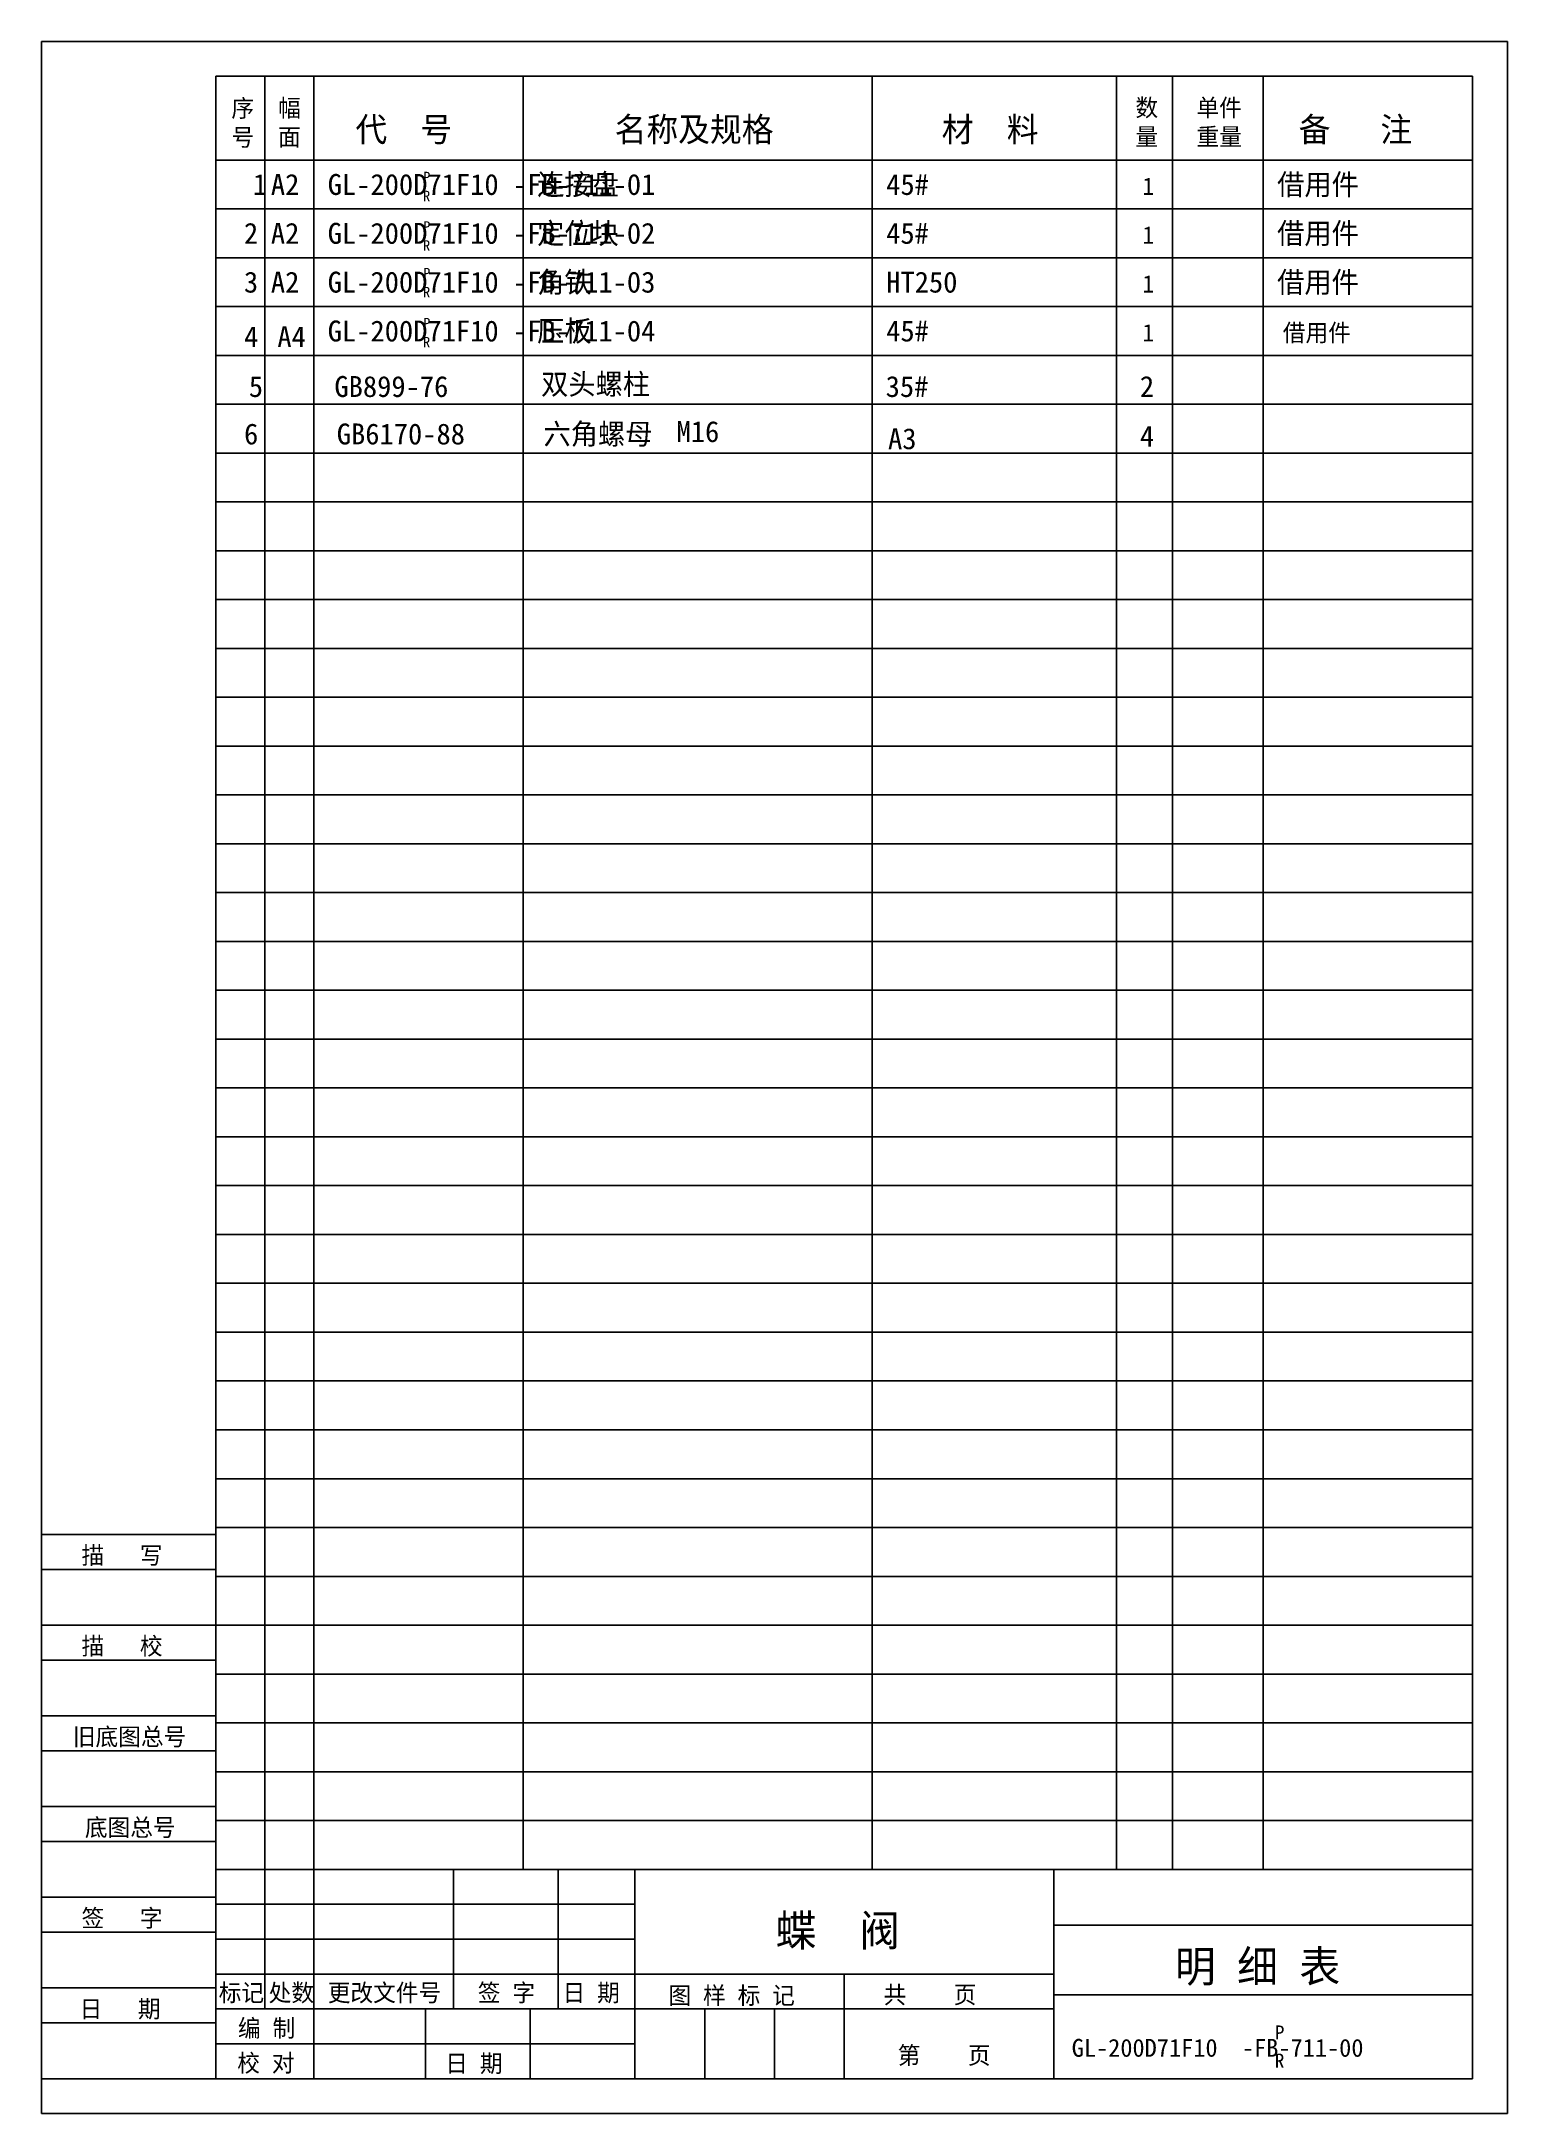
# Model space of a CAD drawing. Header units: metres. Extents: x 0 to 210, y 0 to 297.
import ezdxf

# ---------------------------------------------------------------- set-up
doc = ezdxf.new("R2010")
doc.units = ezdxf.units.M
for name, color, linetype in [('D', 1, 'Continuous'), ('FL', 5, 'Continuous'), ('T', 7, 'Continuous'), ('TL', 4, 'Continuous')]:
    doc.layers.add(name, color=color, linetype=linetype)

# ---------------------------------------------------------------- blocks, each defined once
blk = doc.blocks.new('MXBDT')
at = {"layer": 'FL'}
for p, q in [((0, 297), (0, 0)), ((210, 297), (0, 297)), ((210, 0), (210, 297)), ((205, 273), (25, 273)), ((205, 266), (25, 266)), ((205, 259), (25, 259)), ((205, 252), (25, 252)), ((205, 245), (25, 245)), ((205, 238), (25, 238)), ((205, 231), (25, 231)), ((205, 224), (25, 224)), ((205, 217), (25, 217)), ((205, 210), (25, 210)), ((205, 203), (25, 203)), ((205, 196), (25, 196)), ((205, 189), (25, 189)), ((205, 182), (25, 182)), ((205, 175), (25, 175)), ((205, 168), (25, 168)), ((205, 161), (25, 161)), ((205, 154), (25, 154)), ((205, 147), (25, 147)), ((205, 140), (25, 140)), ((205, 133), (25, 133)), ((205, 126), (25, 126)), ((205, 119), (25, 119)), ((205, 112), (25, 112)), ((205, 105), (25, 105)), ((205, 98), (25, 98)), ((205, 91), (25, 91)), ((205, 84), (25, 84)), ((0, 78), (25, 78)), ((205, 77), (25, 77)), ((0, 70), (25, 70)), ((205, 70), (25, 70)), ((0, 65), (25, 65)), ((205, 63), (25, 63)), ((0, 57), (25, 57)), ((205, 56), (25, 56)), ((0, 52), (25, 52)), ((205, 49), (25, 49)), ((0, 44), (25, 44)), ((205, 42), (25, 42)), ((0, 39), (25, 39)), ((0, 31), (25, 31)), ((25, 30), (85, 30)), ((0, 26), (25, 26)), ((25, 25), (85, 25)), ((0, 18), (25, 18)), ((25, 20), (85, 20)), ((39, 15), (39, 5)), ((70, 5), (70, 15)), ((115, 15), (145, 15)), ((0, 13), (25, 13)), ((25, 10), (85, 10)), ((0, 0), (210, 0))]:
    blk.add_line(p, q, dxfattribs=at)
at = {"layer": 'TL'}
for p, q in [((25, 5), (25, 292)), ((205, 292), (25, 292)), ((32, 35), (32, 292)), ((39, 35), (39, 292)), ((69, 35), (69, 292)), ((119, 35), (119, 292)), ((154, 35), (154, 292)), ((162, 35), (162, 292)), ((175, 35), (175, 292)), ((205, 5), (205, 292)), ((205, 280), (25, 280)), ((0, 83), (25, 83)), ((205, 35), (25, 35)), ((32, 15), (32, 35)), ((39, 15), (39, 35)), ((59, 15), (59, 35)), ((74, 15), (74, 35)), ((85, 5), (85, 35)), ((145, 5), (145, 35)), ((145, 27), (205, 27)), ((85, 20), (145, 20)), ((115, 5), (115, 20)), ((115, 15), (25, 15)), ((55, 5), (55, 15)), ((95, 5), (95, 15)), ((105, 5), (105, 15)), ((145, 17), (205, 17)), ((0, 5), (205, 5))]:
    blk.add_line(p, q, dxfattribs=at)
at = {"layer": 'T'}
for s, height, p in [('序', 2.5, (27.21, 286.18)), ('幅', 2.5, (33.9, 286.21)), ('数', 2.5, (156.7, 286.26)), ('单件', 2.5, (165.45, 286.26)), ('代  号', 3.5, (44.97, 282.64)), ('名称及规格', 3.5, (82.11, 282.64)), ('材  料', 3.5, (128.96, 282.64)), ('备   注', 3.5, (180.09, 282.64)), ('号', 2.5, (27.21, 282.02)), ('面', 2.5, (33.9, 282.04)), ('量', 2.5, (156.7, 282.09)), ('重量', 2.5, (165.45, 282.09)), ('描   写', 2.5, (5.74, 78.76)), ('描   校', 2.5, (5.74, 65.76)), ('旧底图总号', 2.5, (4.49, 52.76)), ('底图总号', 2.5, (6.22, 39.76)), ('签   字', 2.5, (5.74, 26.76)), ('明 细 表', 4.5, (162.36, 18.84)), ('标记', 2.5, (25.39, 16.07)), ('处数', 2.5, (32.54, 16.07)), ('更改文件号', 2.5, (41.01, 16.07)), ('签 字', 2.5, (62.5, 16.07)), ('日 期', 2.5, (74.64, 16.07)), ('图 样 标 记', 2.5, (89.81, 15.68)), (' 共    页', 2.5, (118.92, 15.79)), ('日   期', 2.5, (5.45, 13.76)), ('编 制', 2.5, (28.14, 10.99)), ('第    页', 2.5, (122.65, 7.1)), ('校 对', 2.5, (28.05, 5.99)), ('日 期', 2.5, (57.84, 5.93))]:
    blk.add_text(s, height=height, dxfattribs=at).set_placement(p)

msp = doc.modelspace()

# ---------------------------------------------------------------- block references
at = {"layer": 'T'}
msp.add_blockref('MXBDT', (0, 0), dxfattribs=at)
msp.add_blockref('MXBDT', (0, 0), dxfattribs=at)
msp.add_blockref('MXBDT', (0, 0), dxfattribs=at)
msp.add_blockref('MXBDT', (0, 0), dxfattribs=at)
msp.add_blockref('MXBDT', (0, 0), dxfattribs=at)
msp.add_blockref('MXBDT', (0, 0), dxfattribs=at)
msp.add_blockref('MXBDT', (0, 0), dxfattribs=at)

# ---------------------------------------------------------------- texts
at = {"layer": 'D'}
for s, height, p in [('1', 3, (30.29, 275)), ('1', 3, (30.29, 275)), ('A2', 3, (32.86, 275)), ('GL-200D71F10 -FB-711-01', 3, (41, 275)), ('P', 1.5, (54.68, 276.82)), ('连接盘', 3, (71, 275)), ('45#', 3, (121, 275)), ('1', 2.5, (157.7, 275)), ('借用件', 3, (177, 275)), ('R', 1.5, (54.66, 274.1)), ('2', 3, (29, 268)), ('A2', 3, (32.86, 268)), ('GL-200D71F10 -FB-711-02', 3, (41, 268)), ('P', 1.5, (54.68, 269.72)), ('定位块', 3, (71, 268)), ('45#', 3, (121, 268)), ('1', 2.5, (157.7, 268)), ('借用件', 3, (177, 268)), ('R', 1.5, (54.66, 267)), ('P', 1.5, (54.68, 263.04)), ('角铁', 3, (71, 261)), ('借用件', 3, (177, 261)), ('3', 3, (29, 261)), ('A2', 3, (32.86, 261)), ('GL-200D71F10 -FB-711-03', 3, (41, 261)), ('R', 1.5, (54.66, 260.32)), ('HT250', 3, (121, 261)), ('1', 2.5, (157.7, 261)), ('4', 3, (29.02, 253.18)), ('A4', 3, (33.79, 253.18)), ('GL-200D71F10 -FB-711-04', 3, (41, 254)), ('P', 1.5, (54.68, 255.87)), ('压板', 3, (71, 254)), ('45#', 3, (121, 254)), ('1', 2.5, (157.7, 254)), ('借用件', 2.5, (177.81, 254)), ('R', 1.5, (54.66, 253.15)), ('双头螺柱', 3, (71.57, 246.38)), ('5', 3, (29.7, 246.04)), ('GB899-76', 3, (41.96, 246.04)), ('35#', 3, (120.92, 246.04)), ('2', 3, (157.34, 246.04)), ('6', 3, (29.02, 239.24)), ('GB6170-88', 3, (42.3, 239.24)), ('六角螺母', 3, (71.91, 239.24)), ('M16', 3, (90.97, 239.58)), ('A3', 3, (121.26, 238.56)), ('4', 3, (157.34, 238.9)), ('蝶  阀 ', 4.5, (105.16, 24)), ('P', 2, (176.68, 10.63)), ('GL-200D71F10  -FB-711-00', 2.56, (147.57, 8.14)), ('R', 2, (176.66, 6.6))]:
    msp.add_text(s, height=height, dxfattribs=at).set_placement(p)

doc.saveas('drawing.dxf')
